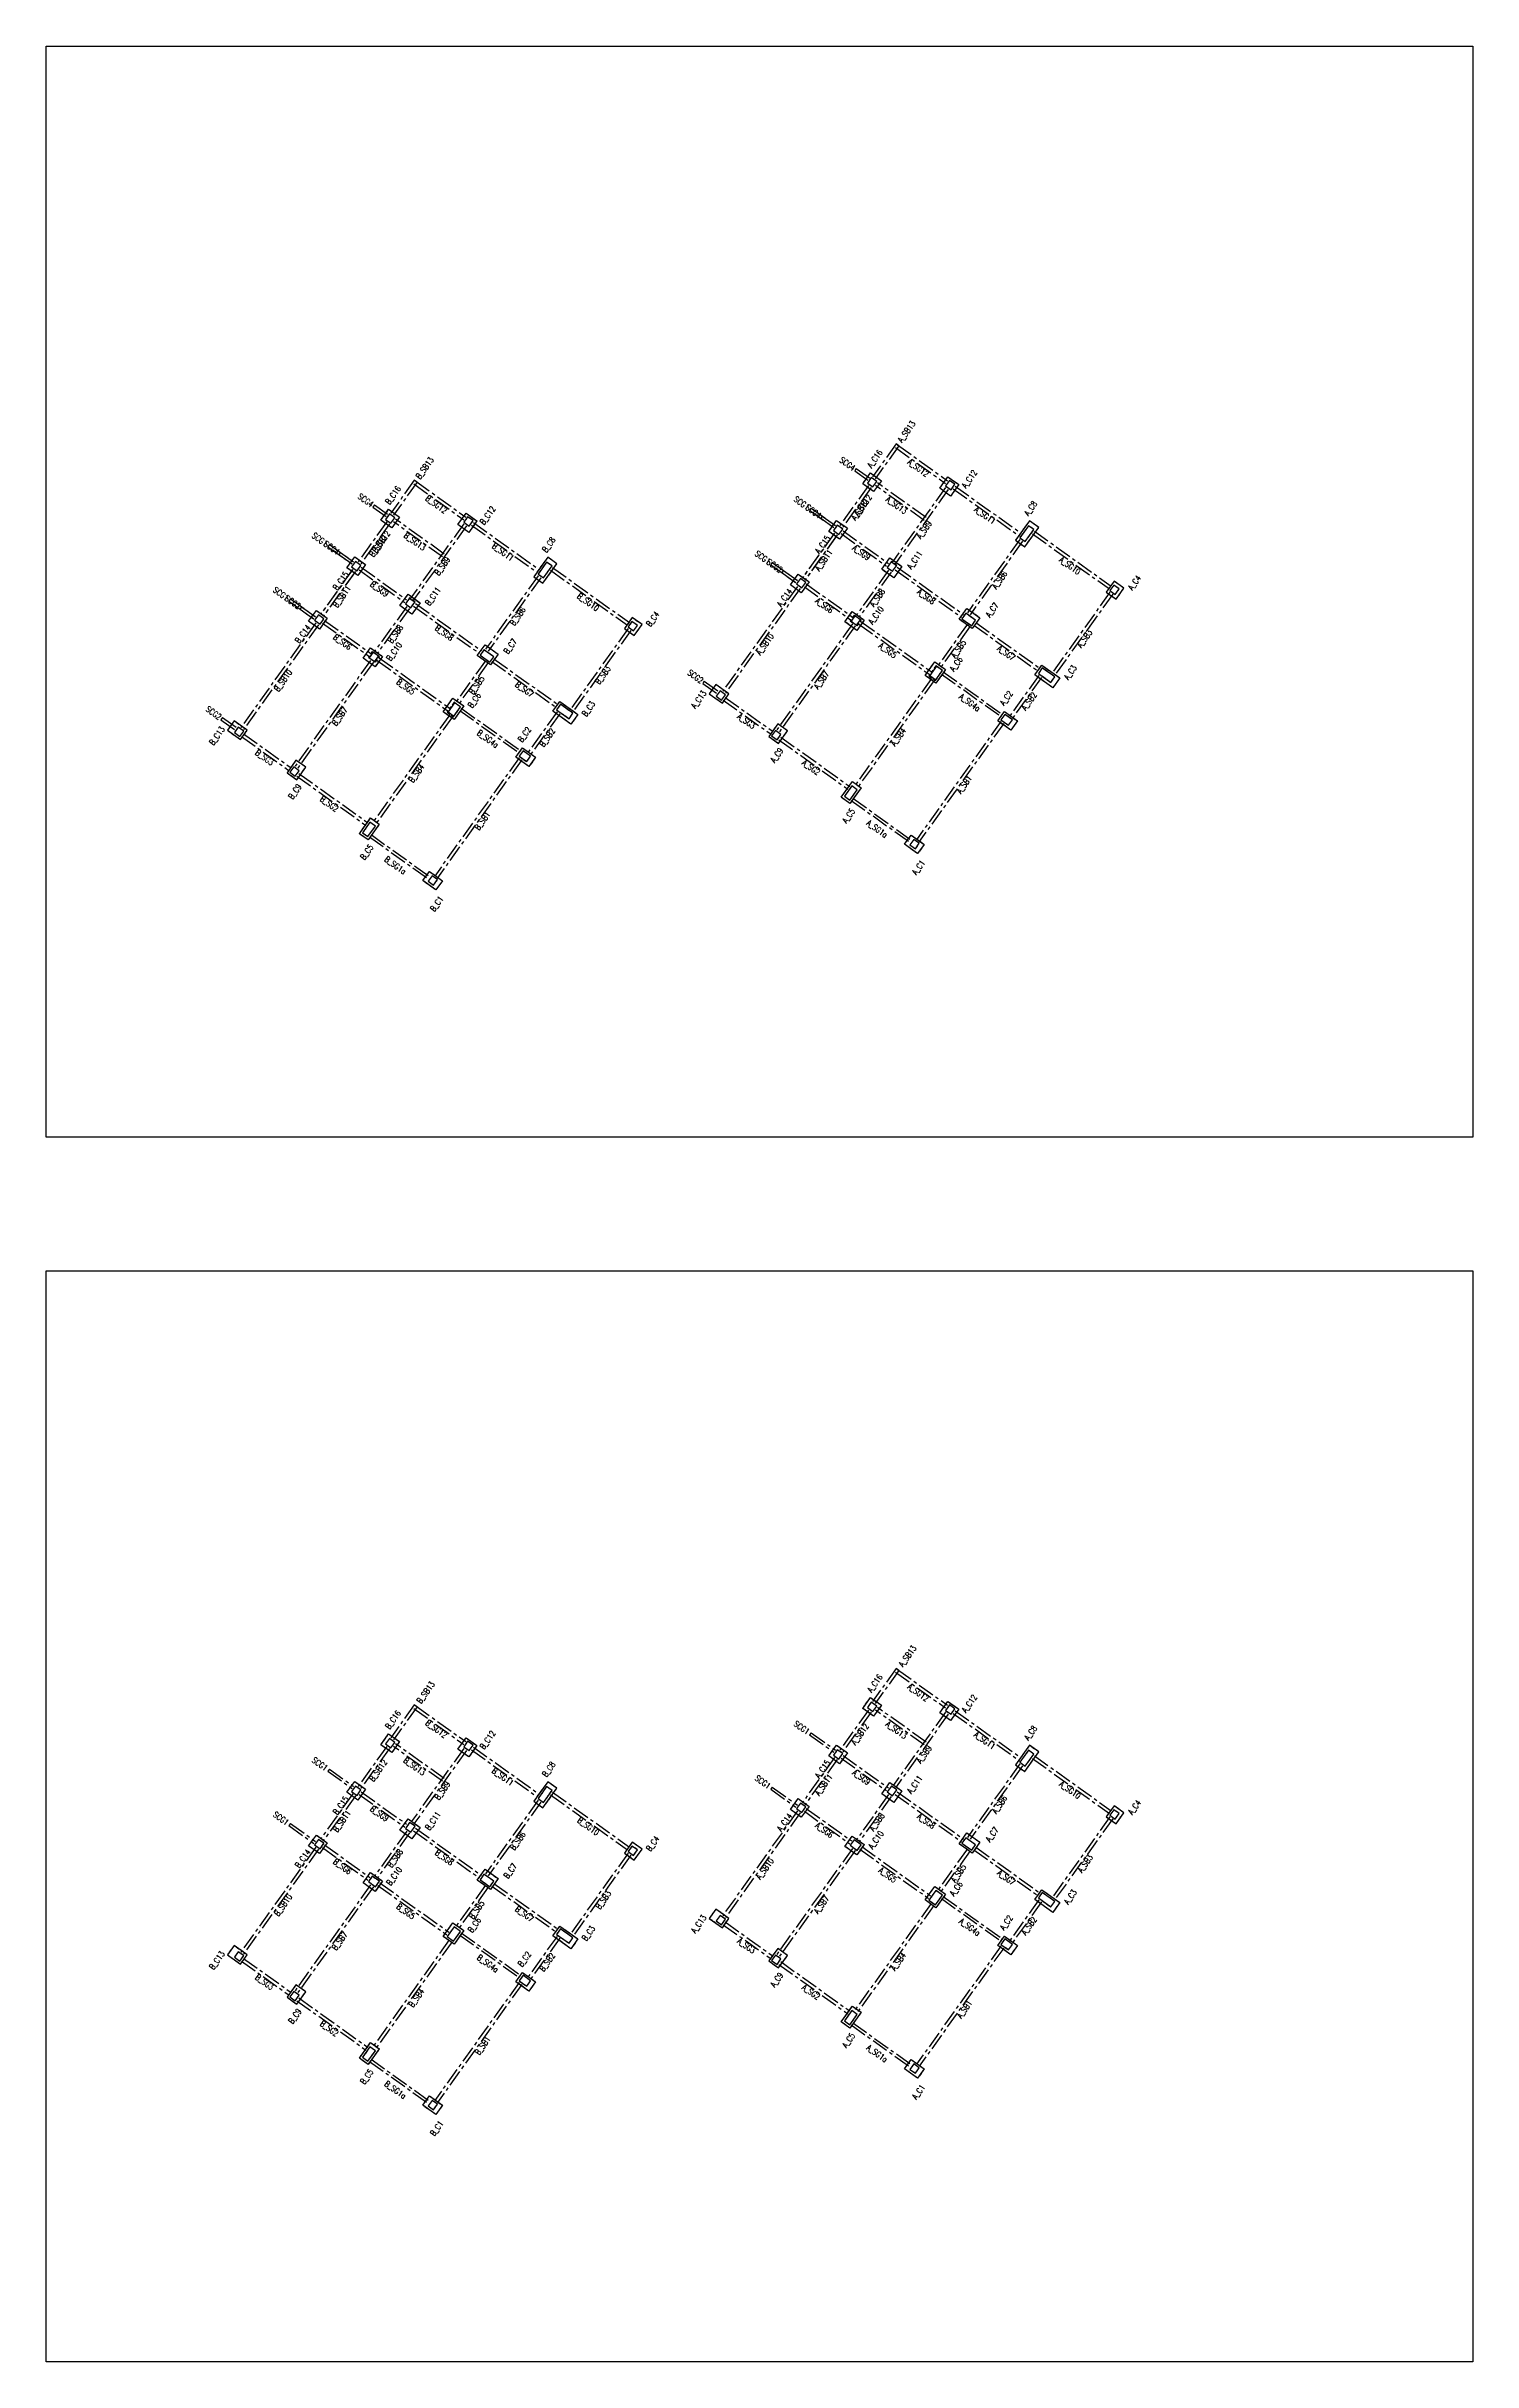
# Model space of a CAD drawing. Header units: millimetres. Extents: x 39613 to 69886, y 27475 to 191272.
# Drawn here: x 50002 to 60666, y 155650 to 172961 of the extents above; entities that cross this region are included whole.
import ezdxf
from ezdxf.enums import TextEntityAlignment as Align

# ---------------------------------------------------------------- set-up
doc = ezdxf.new("R2010")
doc.units = ezdxf.units.MM
doc.header["$LTSCALE"] = 100
doc.header["$MEASUREMENT"] = 0
doc.linetypes.add('CENTER', pattern=[2, 1.25, -0.25, 0.25, -0.25])
doc.linetypes.add('HIDDEN', pattern=[0.375, 0.25, -0.125])
for name, color, linetype in [('TC-COLUMN', 1, 'Continuous'), ('TC-TB', 2, 'Continuous'), ('TC-TC', 4, 'Continuous'), ('TC-虛柱', 4, 'HIDDEN'), ('TC-虛鋼柱', 4, 'HIDDEN'), ('TC-鋼柱', 11, 'Continuous'), ('TC-鋼粱', 183, 'CENTER')]:
    doc.layers.add(name, color=color, linetype=linetype)
doc.styles.get("Standard").update_dxf_attribs({"font": 'txt.shx', "width": 0.8, "bigfont": 'ae.shx'})

msp = doc.modelspace()

# ---------------------------------------------------------------- linework, layer by layer
at = {"layer": 'Defpoints'}
for points in [[(60666.19, 172961.07), (60666.19, 164805.7), (50001.56, 164805.7), (50001.56, 172961.07)], [(60666.19, 163805.7), (60666.19, 155650.34), (50001.56, 155650.34), (50001.56, 163805.7)]]:
    msp.add_lwpolyline(points, close=True, dxfattribs=at)
at = {"layer": 'TC-COLUMN'}
for points in [[(56105.55, 169690.08), (56163.71, 169771.43), (56245.06, 169713.28), (56186.9, 169631.92)], [(56681.41, 169656.98), (56742.48, 169742.39), (56823.83, 169684.24), (56762.76, 169598.82)], [(52503.1, 169418.19), (52561.26, 169499.54), (52642.61, 169441.39), (52584.45, 169360.04)], [(53078.96, 169385.09), (53140.03, 169470.5), (53221.38, 169412.35), (53160.31, 169326.93)], [(55851.47, 169334.67), (55909.63, 169416.02), (55990.98, 169357.86), (55932.82, 169276.51)], [(57247.88, 169267.56), (57317.03, 169218.13), (57421.7, 169364.57), (57352.55, 169414)], [(52249.02, 169062.78), (52307.18, 169144.13), (52388.53, 169085.97), (52330.37, 169004.62)], [(53645.43, 168995.67), (53714.58, 168946.24), (53819.25, 169092.68), (53750.11, 169142.11)], [(56398.51, 169072.47), (56337.44, 168987.05), (56247.96, 169051.02), (56309.02, 169136.44)], [(55623.18, 169015.32), (55704.53, 168957.16), (55646.37, 168875.81), (55565.02, 168933.96)], [(58058.27, 168909.5), (57985.05, 168961.84), (57926.9, 168880.49), (58000.11, 168828.15)], [(52796.06, 168800.58), (52734.99, 168715.16), (52645.51, 168779.13), (52706.57, 168864.55)], [(52020.73, 168743.43), (52102.08, 168685.27), (52043.92, 168603.92), (51962.57, 168662.07)], [(54455.82, 168637.61), (54382.6, 168689.95), (54324.45, 168608.6), (54397.66, 168556.26)], [(56117.31, 168671.37), (56062.06, 168594.09), (55972.57, 168658.06), (56027.82, 168735.34)], [(56884.4, 168759.13), (56982.02, 168689.34), (56923.87, 168607.99), (56826.25, 168677.78)], [(52514.86, 168399.48), (52459.61, 168322.2), (52370.12, 168386.17), (52425.37, 168463.45)], [(53281.95, 168487.24), (53379.57, 168417.45), (53321.42, 168336.1), (53223.8, 168405.89)], [(56571.38, 168257.64), (56644.08, 168359.33), (56725.43, 168301.18), (56652.73, 168199.49)], [(57392.25, 168261.03), (57444.59, 168334.25), (57578.81, 168238.29), (57526.47, 168165.08)], [(52968.93, 167985.75), (53041.63, 168087.44), (53122.98, 168029.29), (53050.28, 167927.6)], [(55105.62, 168119.38), (55008, 168189.17), (54958.57, 168120.02), (55056.19, 168050.23)], [(51503.17, 167847.49), (51405.55, 167917.28), (51356.12, 167848.13), (51453.74, 167778.34)], [(53789.8, 167989.14), (53842.14, 168062.36), (53976.36, 167966.4), (53924.02, 167893.19)], [(57262.34, 167917.35), (57212.91, 167848.2), (57115.29, 167917.99), (57164.72, 167987.14)], [(55476.93, 167749.46), (55543.81, 167843.02), (55470.59, 167895.36), (55403.71, 167801.8)], [(51874.48, 167477.57), (51941.36, 167571.13), (51868.14, 167623.47), (51801.26, 167529.91)], [(53659.89, 167645.46), (53610.46, 167576.31), (53512.84, 167646.1), (53562.27, 167715.25)], [(55944.45, 167346.27), (56028.78, 167464.23), (56093.86, 167417.71), (56009.53, 167299.75)], [(52342, 167074.38), (52426.33, 167192.34), (52491.41, 167145.82), (52407.08, 167027.86)], [(56565.71, 166994.34), (56516.28, 166925.2), (56418.66, 166994.98), (56468.09, 167064.13)], [(52963.26, 166722.46), (52913.83, 166653.31), (52816.21, 166723.09), (52865.64, 166792.24)], [(56105.55, 160534.72), (56163.71, 160616.07), (56245.06, 160557.91), (56186.9, 160476.56)], [(56681.41, 160501.61), (56742.48, 160587.03), (56823.83, 160528.87), (56762.76, 160443.46)], [(52503.1, 160262.83), (52561.26, 160344.18), (52642.61, 160286.02), (52584.45, 160204.67)], [(53078.96, 160229.72), (53140.03, 160315.14), (53221.38, 160256.98), (53160.31, 160171.57)], [(55851.47, 160179.3), (55909.63, 160260.65), (55990.98, 160202.5), (55932.82, 160121.15)], [(57247.88, 160112.2), (57317.03, 160062.77), (57421.7, 160209.21), (57352.55, 160258.64)], [(52249.02, 159907.41), (52307.18, 159988.76), (52388.53, 159930.61), (52330.37, 159849.26)], [(53645.43, 159840.31), (53714.58, 159790.88), (53819.25, 159937.32), (53750.11, 159986.75)], [(56398.51, 159917.1), (56337.44, 159831.68), (56247.96, 159895.65), (56309.02, 159981.07)], [(55623.18, 159859.95), (55704.53, 159801.79), (55646.37, 159720.44), (55565.02, 159778.6)], [(58058.27, 159754.14), (57985.05, 159806.48), (57926.9, 159725.13), (58000.11, 159672.79)], [(52796.06, 159645.21), (52734.99, 159559.79), (52645.51, 159623.76), (52706.57, 159709.18)], [(52020.73, 159588.06), (52102.08, 159529.9), (52043.92, 159448.55), (51962.57, 159506.71)], [(54455.82, 159482.25), (54382.6, 159534.59), (54324.45, 159453.24), (54397.66, 159400.9)], [(56117.31, 159516), (56062.06, 159438.72), (55972.57, 159502.69), (56027.82, 159579.98)], [(56884.4, 159603.76), (56982.02, 159533.98), (56923.87, 159452.63), (56826.25, 159522.41)], [(52514.86, 159244.11), (52459.61, 159166.83), (52370.12, 159230.8), (52425.37, 159308.09)], [(53281.95, 159331.87), (53379.57, 159262.09), (53321.42, 159180.74), (53223.8, 159250.52)], [(56571.38, 159102.28), (56644.08, 159203.97), (56725.43, 159145.81), (56652.73, 159044.12)], [(57392.25, 159105.67), (57444.59, 159178.88), (57578.81, 159082.93), (57526.47, 159009.71)], [(52968.93, 158830.39), (53041.63, 158932.08), (53122.98, 158873.92), (53050.28, 158772.23)], [(55105.62, 158964.02), (55008, 159033.8), (54958.57, 158964.66), (55056.19, 158894.87)], [(51503.17, 158692.13), (51405.55, 158761.91), (51356.12, 158692.77), (51453.74, 158622.98)], [(53789.8, 158833.78), (53842.14, 158906.99), (53976.36, 158811.04), (53924.02, 158737.82)], [(55476.93, 158594.1), (55543.81, 158687.65), (55470.59, 158739.99), (55403.71, 158646.44)], [(57262.34, 158761.98), (57212.91, 158692.84), (57115.29, 158762.62), (57164.72, 158831.77)], [(51874.48, 158322.21), (51941.36, 158415.76), (51868.14, 158468.1), (51801.26, 158374.55)], [(53659.89, 158490.09), (53610.46, 158420.95), (53512.84, 158490.73), (53562.27, 158559.88)], [(55944.45, 158190.91), (56028.78, 158308.87), (56093.86, 158262.34), (56009.53, 158144.38)], [(52342, 157919.02), (52426.33, 158036.98), (52491.41, 157990.45), (52407.08, 157872.49)], [(56565.71, 157838.98), (56516.28, 157769.83), (56418.66, 157839.62), (56468.09, 157908.77)], [(52963.26, 157567.09), (52913.83, 157497.94), (52816.21, 157567.73), (52865.64, 157636.88)]]:
    msp.add_lwpolyline(points, close=True, dxfattribs=at)
at = {"layer": 'TC-虛柱'}
for points in [[(56105.55, 169690.08), (56163.71, 169771.43), (56245.06, 169713.28), (56186.9, 169631.92)], [(56681.41, 169656.98), (56742.48, 169742.39), (56823.83, 169684.24), (56762.76, 169598.82)], [(52503.1, 169418.19), (52561.26, 169499.54), (52642.61, 169441.39), (52584.45, 169360.04)], [(53078.96, 169385.09), (53140.03, 169470.5), (53221.38, 169412.35), (53160.31, 169326.93)], [(55851.47, 169334.67), (55909.63, 169416.02), (55990.98, 169357.86), (55932.82, 169276.51)], [(57247.88, 169267.56), (57317.03, 169218.13), (57421.7, 169364.57), (57352.55, 169414)], [(52249.02, 169062.78), (52307.18, 169144.13), (52388.53, 169085.97), (52330.37, 169004.62)], [(53645.43, 168995.67), (53714.58, 168946.24), (53819.25, 169092.68), (53750.11, 169142.11)], [(56398.51, 169072.47), (56337.44, 168987.05), (56247.96, 169051.02), (56309.02, 169136.44)], [(55623.18, 169015.32), (55704.53, 168957.16), (55646.37, 168875.81), (55565.02, 168933.96)], [(58058.27, 168909.5), (57985.05, 168961.84), (57926.9, 168880.49), (58000.11, 168828.15)], [(52796.06, 168800.58), (52734.99, 168715.16), (52645.51, 168779.13), (52706.57, 168864.55)], [(52020.73, 168743.43), (52102.08, 168685.27), (52043.92, 168603.92), (51962.57, 168662.07)], [(54455.82, 168637.61), (54382.6, 168689.95), (54324.45, 168608.6), (54397.66, 168556.26)], [(56117.31, 168671.37), (56062.06, 168594.09), (55972.57, 168658.06), (56027.82, 168735.34)], [(56884.4, 168759.13), (56982.02, 168689.34), (56923.87, 168607.99), (56826.25, 168677.78)], [(52514.86, 168399.48), (52459.61, 168322.2), (52370.12, 168386.17), (52425.37, 168463.45)], [(53281.95, 168487.24), (53379.57, 168417.45), (53321.42, 168336.1), (53223.8, 168405.89)], [(56571.38, 168257.64), (56644.08, 168359.33), (56725.43, 168301.18), (56652.73, 168199.49)], [(57392.25, 168261.03), (57444.59, 168334.25), (57578.81, 168238.29), (57526.47, 168165.08)], [(52968.93, 167985.75), (53041.63, 168087.44), (53122.98, 168029.29), (53050.28, 167927.6)], [(55105.62, 168119.38), (55008, 168189.17), (54958.57, 168120.02), (55056.19, 168050.23)], [(51503.17, 167847.49), (51405.55, 167917.28), (51356.12, 167848.13), (51453.74, 167778.34)], [(53789.8, 167989.14), (53842.14, 168062.36), (53976.36, 167966.4), (53924.02, 167893.19)], [(57262.34, 167917.35), (57212.91, 167848.2), (57115.29, 167917.99), (57164.72, 167987.14)], [(55476.93, 167749.46), (55543.81, 167843.02), (55470.59, 167895.36), (55403.71, 167801.8)], [(51874.48, 167477.57), (51941.36, 167571.13), (51868.14, 167623.47), (51801.26, 167529.91)], [(53659.89, 167645.46), (53610.46, 167576.31), (53512.84, 167646.1), (53562.27, 167715.25)], [(55944.45, 167346.27), (56028.78, 167464.23), (56093.86, 167417.71), (56009.53, 167299.75)], [(52342, 167074.38), (52426.33, 167192.34), (52491.41, 167145.82), (52407.08, 167027.86)], [(56565.71, 166994.34), (56516.28, 166925.2), (56418.66, 166994.98), (56468.09, 167064.13)], [(52963.26, 166722.46), (52913.83, 166653.31), (52816.21, 166723.09), (52865.64, 166792.24)], [(56105.55, 160534.72), (56163.71, 160616.07), (56245.06, 160557.91), (56186.9, 160476.56)], [(56681.41, 160501.61), (56742.48, 160587.03), (56823.83, 160528.87), (56762.76, 160443.46)], [(52503.1, 160262.83), (52561.26, 160344.18), (52642.61, 160286.02), (52584.45, 160204.67)], [(53078.96, 160229.72), (53140.03, 160315.14), (53221.38, 160256.98), (53160.31, 160171.57)], [(55851.47, 160179.3), (55909.63, 160260.65), (55990.98, 160202.5), (55932.82, 160121.15)], [(57247.88, 160112.2), (57317.03, 160062.77), (57421.7, 160209.21), (57352.55, 160258.64)], [(52249.02, 159907.41), (52307.18, 159988.76), (52388.53, 159930.61), (52330.37, 159849.26)], [(53645.43, 159840.31), (53714.58, 159790.88), (53819.25, 159937.32), (53750.11, 159986.75)], [(56398.51, 159917.1), (56337.44, 159831.68), (56247.96, 159895.65), (56309.02, 159981.07)], [(55623.18, 159859.95), (55704.53, 159801.79), (55646.37, 159720.44), (55565.02, 159778.6)], [(58058.27, 159754.14), (57985.05, 159806.48), (57926.9, 159725.13), (58000.11, 159672.79)], [(52796.06, 159645.21), (52734.99, 159559.79), (52645.51, 159623.76), (52706.57, 159709.18)], [(52020.73, 159588.06), (52102.08, 159529.9), (52043.92, 159448.55), (51962.57, 159506.71)], [(54455.82, 159482.25), (54382.6, 159534.59), (54324.45, 159453.24), (54397.66, 159400.9)], [(56117.31, 159516), (56062.06, 159438.72), (55972.57, 159502.69), (56027.82, 159579.98)], [(56884.4, 159603.76), (56982.02, 159533.98), (56923.87, 159452.63), (56826.25, 159522.41)], [(52514.86, 159244.11), (52459.61, 159166.83), (52370.12, 159230.8), (52425.37, 159308.09)], [(53281.95, 159331.87), (53379.57, 159262.09), (53321.42, 159180.74), (53223.8, 159250.52)], [(56571.38, 159102.28), (56644.08, 159203.97), (56725.43, 159145.81), (56652.73, 159044.12)], [(57392.25, 159105.67), (57444.59, 159178.88), (57578.81, 159082.93), (57526.47, 159009.71)], [(52968.93, 158830.39), (53041.63, 158932.08), (53122.98, 158873.92), (53050.28, 158772.23)], [(55105.62, 158964.02), (55008, 159033.8), (54958.57, 158964.66), (55056.19, 158894.87)], [(51503.17, 158692.13), (51405.55, 158761.91), (51356.12, 158692.77), (51453.74, 158622.98)], [(53789.8, 158833.78), (53842.14, 158906.99), (53976.36, 158811.04), (53924.02, 158737.82)], [(55476.93, 158594.1), (55543.81, 158687.65), (55470.59, 158739.99), (55403.71, 158646.44)], [(57262.34, 158761.98), (57212.91, 158692.84), (57115.29, 158762.62), (57164.72, 158831.77)], [(51874.48, 158322.21), (51941.36, 158415.76), (51868.14, 158468.1), (51801.26, 158374.55)], [(53659.89, 158490.09), (53610.46, 158420.95), (53512.84, 158490.73), (53562.27, 158559.88)], [(55944.45, 158190.91), (56028.78, 158308.87), (56093.86, 158262.34), (56009.53, 158144.38)], [(52342, 157919.02), (52426.33, 158036.98), (52491.41, 157990.45), (52407.08, 157872.49)], [(56565.71, 157838.98), (56516.28, 157769.83), (56418.66, 157839.62), (56468.09, 157908.77)], [(52963.26, 157567.09), (52913.83, 157497.94), (52816.21, 157567.73), (52865.64, 157636.88)]]:
    msp.add_lwpolyline(points, close=True, dxfattribs=at)
at = {"layer": 'TC-虛鋼柱'}
for points in [[(56181.1, 169666.8), (56210.18, 169707.48), (56169.5, 169736.55), (56140.43, 169695.88)], [(56765.69, 169645.9), (56794.77, 169686.58), (56754.09, 169715.65), (56725.01, 169674.98)], [(52578.65, 169394.91), (52607.73, 169435.59), (52567.05, 169464.66), (52537.98, 169423.99)], [(53163.24, 169374.01), (53192.32, 169414.69), (53151.64, 169443.76), (53122.56, 169403.09)], [(55927.03, 169311.39), (55956.1, 169352.06), (55915.43, 169381.14), (55886.35, 169340.46)], [(57385.09, 169347.72), (57344.41, 169376.8), (57280.44, 169287.31), (57321.11, 169258.24)], [(52324.58, 169039.5), (52353.65, 169080.17), (52312.98, 169109.25), (52283.9, 169068.58)], [(53782.64, 169075.83), (53741.96, 169104.91), (53677.99, 169015.42), (53718.66, 168986.35)], [(55651.04, 168912.43), (55680.12, 168953.1), (55639.44, 168982.18), (55610.36, 168941.5)], [(56329.33, 169035.87), (56361.31, 169080.62), (56320.64, 169109.7), (56288.65, 169064.95)], [(52726.88, 168763.99), (52758.86, 168808.73), (52718.19, 168837.81), (52686.2, 168793.06)], [(57994.32, 168863.03), (58023.39, 168903.7), (57982.72, 168932.78), (57953.64, 168892.11)], [(52048.59, 168640.54), (52077.67, 168681.21), (52036.99, 168710.29), (52007.91, 168669.61)], [(54391.87, 168591.14), (54420.94, 168631.81), (54380.27, 168660.89), (54351.19, 168620.22)], [(56065.27, 168628.67), (56094.35, 168669.34), (56041.47, 168707.15), (56012.39, 168666.47)], [(56920.39, 168628.92), (56949.46, 168669.59), (56876.25, 168721.93), (56847.17, 168681.26)], [(52462.82, 168356.78), (52491.9, 168397.45), (52439.02, 168435.26), (52409.94, 168394.58)], [(53317.94, 168357.03), (53347.01, 168397.7), (53273.8, 168450.04), (53244.72, 168409.37)], [(56649.25, 168220.41), (56701.59, 168293.63), (56652.78, 168328.52), (56600.44, 168255.31)], [(57512.55, 168205.76), (57541.63, 168246.44), (57448.07, 168313.32), (57419, 168272.64)], [(55050.68, 168072.61), (55079.76, 168113.29), (55039.08, 168142.37), (55010, 168101.69)], [(53046.81, 167948.52), (53099.14, 168021.74), (53050.33, 168056.63), (52997.99, 167983.42)], [(53910.1, 167933.87), (53939.18, 167974.55), (53845.62, 168041.43), (53816.55, 168000.75)], [(57196.07, 167884.83), (57225.15, 167925.5), (57168.2, 167966.21), (57139.12, 167925.53)], [(51448.23, 167800.72), (51477.31, 167841.4), (51436.63, 167870.48), (51407.55, 167829.8)], [(55465.31, 167776.2), (55494.39, 167816.88), (55453.71, 167845.96), (55424.64, 167805.28)], [(51862.86, 167504.31), (51891.94, 167544.99), (51851.27, 167574.07), (51822.19, 167533.39)], [(53593.62, 167612.94), (53622.7, 167653.61), (53565.75, 167694.32), (53536.67, 167653.64)], [(56008.96, 167324.74), (56064.21, 167402.02), (56023.54, 167431.1), (55968.29, 167353.82)], [(52406.51, 167052.85), (52461.76, 167130.13), (52421.09, 167159.21), (52365.84, 167081.93)], [(56499.44, 166961.82), (56528.52, 167002.5), (56487.84, 167031.57), (56458.76, 166990.9)], [(52896.99, 166689.93), (52926.07, 166730.61), (52885.39, 166759.68), (52856.31, 166719.01)], [(56181.1, 160511.44), (56210.18, 160552.11), (56169.5, 160581.19), (56140.43, 160540.51)], [(56765.69, 160490.53), (56794.77, 160531.21), (56754.09, 160560.29), (56725.01, 160519.61)], [(52578.65, 160239.55), (52607.73, 160280.22), (52567.05, 160309.3), (52537.98, 160268.62)], [(53163.24, 160218.64), (53192.32, 160259.32), (53151.64, 160288.4), (53122.56, 160247.72)], [(55927.03, 160156.02), (55956.1, 160196.7), (55915.43, 160225.78), (55886.35, 160185.1)], [(57385.09, 160192.36), (57344.41, 160221.43), (57280.44, 160131.95), (57321.11, 160102.87)], [(52324.58, 159884.13), (52353.65, 159924.81), (52312.98, 159953.89), (52283.9, 159913.21)], [(56329.33, 159880.51), (56361.31, 159925.25), (56320.64, 159954.33), (56288.65, 159909.59)], [(53782.64, 159920.47), (53741.96, 159949.54), (53677.99, 159860.06), (53718.66, 159830.98)], [(55651.04, 159757.06), (55680.12, 159797.74), (55639.44, 159826.81), (55610.36, 159786.14)], [(52726.88, 159608.62), (52758.86, 159653.36), (52718.19, 159682.44), (52686.2, 159637.7)], [(57994.32, 159707.66), (58023.39, 159748.34), (57982.72, 159777.42), (57953.64, 159736.74)], [(52048.59, 159485.17), (52077.67, 159525.85), (52036.99, 159554.92), (52007.91, 159514.25)], [(54391.87, 159435.77), (54420.94, 159476.45), (54380.27, 159505.53), (54351.19, 159464.85)], [(56065.27, 159473.3), (56094.35, 159513.98), (56041.47, 159551.78), (56012.39, 159511.1)], [(56920.39, 159473.55), (56949.46, 159514.23), (56876.25, 159566.57), (56847.17, 159525.89)], [(52462.82, 159201.41), (52491.9, 159242.09), (52439.02, 159279.89), (52409.94, 159239.22)], [(53317.94, 159201.66), (53347.01, 159242.34), (53273.8, 159294.68), (53244.72, 159254)], [(56649.25, 159065.05), (56701.59, 159138.26), (56652.78, 159173.16), (56600.44, 159099.94)], [(57512.55, 159050.4), (57541.63, 159091.07), (57448.07, 159157.95), (57419, 159117.28)], [(55050.68, 158917.25), (55079.76, 158957.92), (55039.08, 158987), (55010, 158946.33)], [(53046.81, 158793.16), (53099.14, 158866.37), (53050.33, 158901.27), (52997.99, 158828.05)], [(53910.1, 158778.51), (53939.18, 158819.18), (53845.62, 158886.06), (53816.55, 158845.39)], [(57196.07, 158729.46), (57225.15, 158770.14), (57168.2, 158810.84), (57139.12, 158770.17)], [(51448.23, 158645.36), (51477.31, 158686.03), (51436.63, 158715.11), (51407.55, 158674.44)], [(55465.31, 158620.84), (55494.39, 158661.51), (55453.71, 158690.59), (55424.64, 158649.92)], [(51862.86, 158348.95), (51891.94, 158389.62), (51851.27, 158418.7), (51822.19, 158378.03)], [(53593.62, 158457.57), (53622.7, 158498.25), (53565.75, 158538.95), (53536.67, 158498.28)], [(56008.96, 158169.38), (56064.21, 158246.66), (56023.54, 158275.74), (55968.29, 158198.45)], [(52406.51, 157897.49), (52461.76, 157974.77), (52421.09, 158003.85), (52365.84, 157926.56)], [(56499.44, 157806.46), (56528.52, 157847.13), (56487.84, 157876.21), (56458.76, 157835.53)], [(52896.99, 157534.57), (52926.07, 157575.24), (52885.39, 157604.32), (52856.31, 157563.64)]]:
    msp.add_lwpolyline(points, close=True, dxfattribs=at)
at = {"layer": 'TC-鋼柱'}
for points in [[(56181.1, 169666.8), (56210.18, 169707.48), (56169.5, 169736.55), (56140.43, 169695.88)], [(56765.69, 169645.9), (56794.77, 169686.58), (56754.09, 169715.65), (56725.01, 169674.98)], [(52578.65, 169394.91), (52607.73, 169435.59), (52567.05, 169464.66), (52537.98, 169423.99)], [(53163.24, 169374.01), (53192.32, 169414.69), (53151.64, 169443.76), (53122.56, 169403.09)], [(55927.03, 169311.39), (55956.1, 169352.06), (55915.43, 169381.14), (55886.35, 169340.46)], [(57385.09, 169347.72), (57344.41, 169376.8), (57280.44, 169287.31), (57321.11, 169258.24)], [(52324.58, 169039.5), (52353.65, 169080.17), (52312.98, 169109.25), (52283.9, 169068.58)], [(53782.64, 169075.83), (53741.96, 169104.91), (53677.99, 169015.42), (53718.66, 168986.35)], [(55651.04, 168912.43), (55680.12, 168953.1), (55639.44, 168982.18), (55610.36, 168941.5)], [(56329.33, 169035.87), (56358.4, 169076.55), (56317.73, 169105.63), (56288.65, 169064.95)], [(52726.88, 168763.99), (52755.95, 168804.66), (52715.28, 168833.74), (52686.2, 168793.06)], [(57994.32, 168863.03), (58023.39, 168903.7), (57982.72, 168932.78), (57953.64, 168892.11)], [(52048.59, 168640.54), (52077.67, 168681.21), (52036.99, 168710.29), (52007.91, 168669.61)], [(54391.87, 168591.14), (54420.94, 168631.81), (54380.27, 168660.89), (54351.19, 168620.22)], [(56059.17, 168633.03), (56088.25, 168673.71), (56047.57, 168702.78), (56018.49, 168662.11)], [(56920.39, 168628.92), (56949.46, 168669.59), (56876.25, 168721.93), (56847.17, 168681.26)], [(53317.94, 168357.03), (53347.01, 168397.7), (53273.8, 168450.04), (53244.72, 168409.37)], [(52456.72, 168361.14), (52485.8, 168401.82), (52445.12, 168430.89), (52416.04, 168390.22)], [(56652.16, 168224.48), (56701.59, 168293.63), (56656.85, 168325.61), (56607.42, 168256.47)], [(57512.55, 168205.76), (57541.63, 168246.44), (57448.07, 168313.32), (57419, 168272.64)], [(55050.68, 168072.61), (55079.76, 168113.29), (55039.08, 168142.37), (55010, 168101.69)], [(53049.71, 167952.59), (53099.14, 168021.74), (53054.4, 168053.72), (53004.97, 167984.58)], [(53910.1, 167933.87), (53939.18, 167974.55), (53845.62, 168041.43), (53816.55, 168000.75)], [(57196.07, 167884.83), (57225.15, 167925.5), (57168.2, 167966.21), (57139.12, 167925.53)], [(51448.23, 167800.72), (51477.31, 167841.4), (51436.63, 167870.48), (51407.55, 167829.8)], [(55465.31, 167776.2), (55494.39, 167816.88), (55453.71, 167845.96), (55424.64, 167805.28)], [(51862.86, 167504.31), (51891.94, 167544.99), (51851.27, 167574.07), (51822.19, 167533.39)], [(53593.62, 167612.94), (53622.7, 167653.61), (53565.75, 167694.32), (53536.67, 167653.64)], [(56008.96, 167324.74), (56064.21, 167402.02), (56023.54, 167431.1), (55968.29, 167353.82)], [(52406.51, 167052.85), (52461.76, 167130.13), (52421.09, 167159.21), (52365.84, 167081.93)], [(56499.44, 166961.82), (56528.52, 167002.5), (56487.84, 167031.57), (56458.76, 166990.9)], [(52896.99, 166689.93), (52926.07, 166730.61), (52885.39, 166759.68), (52856.31, 166719.01)], [(56181.1, 160511.44), (56210.18, 160552.11), (56169.5, 160581.19), (56140.43, 160540.51)], [(56765.69, 160490.53), (56794.77, 160531.21), (56754.09, 160560.29), (56725.01, 160519.61)], [(52578.65, 160239.55), (52607.73, 160280.22), (52567.05, 160309.3), (52537.98, 160268.62)], [(53163.24, 160218.64), (53192.32, 160259.32), (53151.64, 160288.4), (53122.56, 160247.72)], [(55927.03, 160156.02), (55956.1, 160196.7), (55915.43, 160225.78), (55886.35, 160185.1)], [(57385.09, 160192.36), (57344.41, 160221.43), (57280.44, 160131.95), (57321.11, 160102.87)], [(52324.58, 159884.13), (52353.65, 159924.81), (52312.98, 159953.89), (52283.9, 159913.21)], [(56329.33, 159880.51), (56361.31, 159925.25), (56320.64, 159954.33), (56288.65, 159909.59)], [(53782.64, 159920.47), (53741.96, 159949.54), (53677.99, 159860.06), (53718.66, 159830.98)], [(55651.04, 159757.06), (55680.12, 159797.74), (55639.44, 159826.81), (55610.36, 159786.14)], [(52726.88, 159608.62), (52758.86, 159653.36), (52718.19, 159682.44), (52686.2, 159637.7)], [(57994.32, 159707.66), (58023.39, 159748.34), (57982.72, 159777.42), (57953.64, 159736.74)], [(52048.59, 159485.17), (52077.67, 159525.85), (52036.99, 159554.92), (52007.91, 159514.25)], [(54391.87, 159435.77), (54420.94, 159476.45), (54380.27, 159505.53), (54351.19, 159464.85)], [(56065.27, 159473.3), (56094.35, 159513.98), (56041.47, 159551.78), (56012.39, 159511.1)], [(56920.39, 159473.55), (56949.46, 159514.23), (56876.25, 159566.57), (56847.17, 159525.89)], [(52462.82, 159201.41), (52491.9, 159242.09), (52439.02, 159279.89), (52409.94, 159239.22)], [(53317.94, 159201.66), (53347.01, 159242.34), (53273.8, 159294.68), (53244.72, 159254)], [(56649.25, 159065.05), (56701.59, 159138.26), (56652.78, 159173.16), (56600.44, 159099.94)], [(57512.55, 159050.4), (57541.63, 159091.07), (57448.07, 159157.95), (57419, 159117.28)], [(55050.68, 158917.25), (55079.76, 158957.92), (55039.08, 158987), (55010, 158946.33)], [(53046.81, 158793.16), (53099.14, 158866.37), (53050.33, 158901.27), (52997.99, 158828.05)], [(53910.1, 158778.51), (53939.18, 158819.18), (53845.62, 158886.06), (53816.55, 158845.39)], [(57196.07, 158729.46), (57225.15, 158770.14), (57168.2, 158810.84), (57139.12, 158770.17)], [(51448.23, 158645.36), (51477.31, 158686.03), (51436.63, 158715.11), (51407.55, 158674.44)], [(55465.31, 158620.84), (55494.39, 158661.51), (55453.71, 158690.59), (55424.64, 158649.92)], [(51862.86, 158348.95), (51891.94, 158389.62), (51851.27, 158418.7), (51822.19, 158378.03)], [(53593.62, 158457.57), (53622.7, 158498.25), (53565.75, 158538.95), (53536.67, 158498.28)], [(56008.96, 158169.38), (56064.21, 158246.66), (56023.54, 158275.74), (55968.29, 158198.45)], [(52406.51, 157897.49), (52461.76, 157974.77), (52421.09, 158003.85), (52365.84, 157926.56)], [(56499.44, 157806.46), (56528.52, 157847.13), (56487.84, 157876.21), (56458.76, 157835.53)], [(52896.99, 157534.57), (52926.07, 157575.24), (52885.39, 157604.32), (52856.31, 157563.64)]]:
    msp.add_lwpolyline(points, close=True, dxfattribs=at)
at = {"layer": 'TC-鋼粱'}
for p, q in [((56355.58, 169988.25), (56179.39, 169741.78)), ((56375.92, 169973.71), (56199.72, 169727.24)), ((56351.21, 169960.64), (56725.6, 169693)), ((56375.92, 169973.71), (56355.58, 169988.25)), ((56365.75, 169980.98), (56740.14, 169713.33)), ((52753.13, 169716.36), (52576.94, 169469.89)), ((52773.47, 169701.82), (52597.28, 169455.35)), ((52748.76, 169688.75), (53123.15, 169421.11)), ((52773.47, 169701.82), (52753.13, 169716.36)), ((52763.3, 169709.09), (53137.69, 169441.44)), ((56148.85, 169677.57), (55935.48, 169379.1)), ((56148.85, 169677.57), (55935.48, 169379.1)), ((56169.19, 169663.03), (55955.82, 169364.56)), ((56169.19, 169663.03), (55955.82, 169364.56)), ((56057.82, 169804.48), (56046.19, 169788.21)), ((56046.19, 169788.21), (56144.1, 169718.21)), ((56057.82, 169804.48), (56155.73, 169734.48)), ((56565.09, 169416.88), (56200.87, 169677.26)), ((56579.63, 169437.22), (56215.41, 169697.59)), ((56725.3, 169662.48), (56329.83, 169109.27)), ((56745.64, 169647.94), (56350.16, 169094.73)), ((56782.55, 169652.29), (57276.58, 169299.11)), ((56797.09, 169672.62), (57291.12, 169319.45)), ((52455.29, 169532.48), (52443.66, 169516.21)), ((52443.66, 169516.21), (52541.57, 169446.22)), ((52455.29, 169532.48), (52553.2, 169462.49)), ((55720.46, 169508.23), (55708.83, 169491.96)), ((55708.83, 169491.96), (55889.85, 169362.55)), ((55720.46, 169508.23), (55901.48, 169378.82)), ((52546.4, 169405.68), (52333.03, 169107.21)), ((52546.4, 169405.68), (52333.03, 169107.21)), ((52566.74, 169391.14), (52353.37, 169092.67)), ((52566.74, 169391.14), (52353.37, 169092.67)), ((52962.64, 169144.99), (52598.42, 169405.37)), ((52977.18, 169165.33), (52612.96, 169425.7)), ((53122.85, 169390.59), (52727.38, 168837.38)), ((53143.19, 169376.05), (52747.71, 168822.84)), ((53180.1, 169380.4), (53674.13, 169027.22)), ((53194.64, 169400.74), (53688.67, 169047.56)), ((55894.77, 169322.15), (55653.39, 168984.5)), ((55891.86, 169318.09), (55653.39, 168984.5)), ((55915.11, 169307.61), (55673.73, 168969.96)), ((55912.2, 169303.55), (55673.73, 168969.96)), ((55803.64, 169448.92), (55792.01, 169432.65)), ((55792.01, 169432.65), (55889.92, 169362.66)), ((55803.64, 169448.92), (55901.55, 169378.93)), ((55943.88, 169317.77), (56283.52, 169074.98)), ((55958.42, 169338.11), (56298.06, 169095.31)), ((57374.32, 169315.47), (57949.87, 168904.02)), ((57388.86, 169335.81), (57964.41, 168924.36)), ((52118.01, 169236.34), (52106.38, 169220.07)), ((52106.38, 169220.07), (52287.4, 169090.66)), ((52118.01, 169236.34), (52299.03, 169106.93)), ((52201.12, 169176.92), (52189.49, 169160.65)), ((52189.49, 169160.65), (52287.4, 169090.66)), ((52201.12, 169176.92), (52299.03, 169106.93)), ((57280.72, 169274.82), (56888.18, 168725.7)), ((57301.06, 169260.28), (56908.51, 168711.16)), ((52292.32, 169050.26), (52050.94, 168712.61)), ((52289.41, 169046.2), (52050.94, 168712.61)), ((52312.66, 169035.72), (52071.28, 168698.07)), ((52309.75, 169031.66), (52071.28, 168698.07)), ((52341.43, 169045.88), (52681.07, 168803.09)), ((52355.97, 169066.22), (52695.61, 168823.42)), ((53678.28, 169002.93), (53285.73, 168453.81)), ((53698.61, 168988.39), (53306.06, 168439.27)), ((53771.87, 169043.58), (54347.42, 168632.13)), ((53786.41, 169063.92), (54361.96, 168652.47)), ((55429.64, 169101.42), (55418.01, 169085.15)), ((55418.01, 169085.15), (55605.14, 168951.39)), ((55429.64, 169101.42), (55616.77, 168967.66)), ((55512.83, 169042.12), (55501.2, 169025.85)), ((55501.2, 169025.85), (55605.21, 168951.49)), ((55512.83, 169042.12), (55616.84, 168967.76)), ((56299.11, 169045.19), (56057.86, 168707.72)), ((56319.44, 169030.65), (56078.2, 168693.18)), ((56349.19, 169046.47), (56843.4, 168693.17)), ((56363.73, 169066.81), (56857.94, 168713.51)), ((51827.2, 168829.53), (51815.56, 168813.26)), ((51815.56, 168813.26), (52002.69, 168679.5)), ((51827.2, 168829.53), (52014.32, 168695.77)), ((52761.28, 168794.92), (53255.49, 168441.62)), ((55618.78, 168923.19), (55059.13, 168140.33)), ((55618.78, 168923.19), (55059.13, 168140.33)), ((55639.12, 168908.65), (55079.47, 168125.79)), ((55639.12, 168908.65), (55079.47, 168125.79)), ((55669.34, 168920.83), (56014.67, 168673.96)), ((55683.87, 168941.16), (56029.21, 168694.29)), ((57954.17, 168879.43), (57520.99, 168273.48)), ((57974.51, 168864.89), (57541.33, 168258.94)), ((52016.33, 168651.3), (51456.68, 167868.44)), ((52016.33, 168651.3), (51456.68, 167868.44)), ((52036.67, 168636.76), (51477.02, 167853.9)), ((52036.67, 168636.76), (51477.02, 167853.9)), ((51910.3, 168770.12), (51898.67, 168753.85)), ((51898.67, 168753.85), (52002.69, 168679.5)), ((51910.3, 168770.12), (52014.32, 168695.77)), ((52066.89, 168648.94), (52412.22, 168402.07)), ((52081.42, 168669.27), (52426.76, 168422.4)), ((52696.66, 168773.3), (52455.41, 168435.83)), ((52716.99, 168758.76), (52475.75, 168421.29)), ((52746.74, 168774.58), (53240.95, 168421.28)), ((54351.72, 168607.54), (53918.55, 168001.59)), ((56029.1, 168642.23), (55463.6, 167851.18)), ((56049.44, 168627.7), (55483.94, 167836.65)), ((56077.48, 168641.45), (56602.19, 168266.35)), ((56092.02, 168661.79), (56616.73, 168286.69)), ((56888.13, 168639.68), (56667.14, 168330.55)), ((56908.47, 168625.14), (56687.48, 168316.01)), ((56935.98, 168633.3), (57418.13, 168288.63)), ((56950.52, 168653.64), (57432.67, 168308.96)), ((54372.06, 168593), (53938.88, 167987.05)), ((52426.65, 168370.34), (51861.15, 167579.29)), ((52446.99, 168355.81), (51881.49, 167564.76)), ((52475.03, 168369.56), (52999.74, 167994.46)), ((52489.57, 168389.9), (53014.28, 168014.8)), ((53285.68, 168367.79), (53064.69, 168058.66)), ((53306.02, 168353.25), (53085.03, 168044.12)), ((53333.53, 168361.41), (53815.68, 168016.74)), ((53348.07, 168381.75), (53830.22, 168037.07)), ((56695.19, 168267.48), (57142.62, 167947.62)), ((56706.82, 168283.75), (57154.25, 167963.89)), ((54921.19, 168214.51), (54909.56, 168198.24)), ((54909.56, 168198.24), (55013.58, 168123.88)), ((54921.19, 168214.51), (55025.21, 168140.15)), ((55077.71, 168093.24), (55435.4, 167837.54)), ((56619.91, 168235.25), (56043.59, 167429.06)), ((56640.25, 168220.71), (56063.92, 167414.52)), ((57422.69, 168257.71), (57204.52, 167952.54)), ((57443.02, 168243.17), (57224.86, 167938)), ((51318.67, 167942.52), (51307.04, 167926.25)), ((51307.04, 167926.25), (51411.05, 167851.89)), ((51318.67, 167942.52), (51422.68, 167868.16)), ((53017.46, 167963.36), (52441.14, 167157.17)), ((53037.8, 167948.82), (52461.48, 167142.63)), ((53092.74, 167995.59), (53540.17, 167675.73)), ((53104.37, 168011.86), (53551.8, 167692)), ((53820.24, 167985.82), (53602.07, 167680.65)), ((53840.57, 167971.28), (53622.41, 167666.11)), ((55063.18, 168072.9), (55420.86, 167817.2)), ((51460.73, 167801.01), (51818.41, 167545.31)), ((51475.26, 167821.35), (51832.95, 167565.65)), ((55477.81, 167776.49), (55994.23, 167407.31)), ((55492.35, 167796.83), (56008.77, 167427.65)), ((57139.41, 167913.04), (56507.84, 167029.57)), ((57159.75, 167898.5), (56528.18, 167015.03)), ((53536.96, 167641.15), (52905.39, 166757.68)), ((53557.3, 167626.61), (52925.73, 166743.14)), ((51875.36, 167504.6), (52391.79, 167135.42)), ((51889.9, 167524.94), (52406.32, 167155.76)), ((56020.01, 167322.99), (56459.35, 167008.92)), ((56031.64, 167339.26), (56470.98, 167025.19)), ((52417.56, 167051.1), (52856.9, 166737.03)), ((52429.19, 167067.37), (52868.53, 166753.3)), ((56355.58, 160832.88), (56179.39, 160586.42)), ((56375.92, 160818.34), (56199.73, 160571.88)), ((56375.92, 160818.34), (56355.58, 160832.88)), ((56365.75, 160825.61), (56740.14, 160557.97)), ((56351.21, 160805.27), (56725.6, 160537.63)), ((52753.13, 160560.99), (52576.94, 160314.53)), ((52773.47, 160546.45), (52597.28, 160299.99)), ((52748.76, 160533.38), (53123.15, 160265.74)), ((52773.47, 160546.45), (52753.13, 160560.99)), ((52763.3, 160553.72), (53137.69, 160286.08)), ((56148.85, 160522.2), (55935.48, 160223.73)), ((56169.19, 160507.66), (55955.82, 160209.19)), ((56565.09, 160261.52), (56200.87, 160521.89)), ((56579.63, 160281.85), (56215.41, 160542.23)), ((56725.3, 160507.12), (56332.73, 159957.97)), ((56745.64, 160492.58), (56353.07, 159943.44)), ((56782.55, 160496.92), (57276.58, 160143.75)), ((56797.09, 160517.26), (57291.12, 160164.09)), ((55720.46, 160352.86), (55708.83, 160336.59)), ((55708.83, 160336.59), (55889.85, 160207.19)), ((55720.46, 160352.86), (55901.48, 160223.46)), ((52546.4, 160250.31), (52333.03, 159951.84)), ((52566.74, 160235.77), (52353.37, 159937.3)), ((52962.64, 159989.63), (52598.42, 160250)), ((52977.18, 160009.96), (52612.96, 160270.34)), ((53122.85, 160235.23), (52730.28, 159686.09)), ((53143.19, 160220.69), (52750.62, 159671.55)), ((53180.1, 160225.03), (53674.13, 159871.86)), ((53194.64, 160245.37), (53688.67, 159892.2)), ((55894.77, 160166.79), (55653.39, 159829.13)), ((55915.11, 160152.25), (55673.73, 159814.59)), ((55943.88, 160162.41), (56283.52, 159919.61)), ((55958.42, 160182.75), (56298.06, 159939.95)), ((57374.32, 160160.1), (57949.87, 159748.66)), ((57388.86, 160180.44), (57964.41, 159769)), ((52118.01, 160080.97), (52106.38, 160064.7)), ((52106.38, 160064.7), (52287.4, 159935.3)), ((52118.01, 160080.97), (52299.03, 159951.57)), ((57280.72, 160119.45), (56888.18, 159570.33)), ((57301.06, 160104.91), (56908.51, 159555.8)), ((52292.32, 159894.9), (52050.94, 159557.24)), ((52312.66, 159880.36), (52071.28, 159542.7)), ((52341.43, 159890.52), (52681.07, 159647.72)), ((52355.97, 159910.86), (52695.61, 159668.06)), ((53678.28, 159847.56), (53285.73, 159298.44)), ((53698.61, 159833.02), (53306.06, 159283.91)), ((53771.87, 159888.21), (54347.42, 159476.77)), ((53786.41, 159908.55), (54361.96, 159497.11)), ((55429.65, 159946.06), (55418.01, 159929.79)), ((55418.01, 159929.79), (55605.14, 159796.02)), ((55429.65, 159946.06), (55616.77, 159812.29)), ((55683.87, 159785.8), (56023.11, 159543.29)), ((56299.11, 159889.82), (56057.86, 159552.36)), ((56319.44, 159875.28), (56078.2, 159537.82)), ((56349.19, 159891.1), (56843.4, 159537.81)), ((56363.73, 159911.44), (56857.94, 159558.15)), ((51827.2, 159674.17), (51815.56, 159657.9)), ((51815.56, 159657.9), (52002.69, 159524.13)), ((51827.2, 159674.17), (52014.32, 159540.4)), ((52696.66, 159617.93), (52455.41, 159280.47)), ((52746.74, 159619.21), (53240.95, 159265.92)), ((52761.28, 159639.55), (53255.49, 159286.26)), ((55618.78, 159767.83), (55059.13, 158984.96)), ((55639.12, 159753.29), (55079.47, 158970.42)), ((55669.34, 159765.46), (56008.57, 159522.95)), ((57954.17, 159724.07), (57521, 159118.11)), ((57974.51, 159709.53), (57541.33, 159103.58)), ((52016.33, 159495.94), (51456.68, 158713.07)), ((52036.67, 159481.4), (51477.02, 158698.53)), ((52066.89, 159493.57), (52406.12, 159251.06)), ((52081.43, 159513.91), (52420.66, 159271.4)), ((52716.99, 159603.39), (52475.75, 159265.93)), ((54351.72, 159452.18), (53918.55, 158846.23)), ((54372.06, 159437.64), (53938.88, 158831.69)), ((56029.1, 159486.87), (55463.6, 158695.82)), ((56049.44, 159472.33), (55483.94, 158681.28)), ((56083.58, 159481.72), (56598.12, 159113.89)), ((56098.12, 159502.06), (56612.66, 159134.23)), ((56888.13, 159484.32), (56667.14, 159175.18)), ((56908.47, 159469.78), (56687.48, 159160.65)), ((56935.98, 159477.94), (57418.13, 159133.26)), ((56950.52, 159498.28), (57432.67, 159153.6)), ((52426.65, 159214.98), (51861.15, 158423.93)), ((52446.99, 159200.44), (51881.49, 158409.39)), ((52481.13, 159209.84), (52995.68, 158842)), ((52495.67, 159230.17), (53010.21, 158862.34)), ((53285.68, 159212.43), (53064.69, 158903.3)), ((53306.02, 159197.89), (53085.03, 158888.76)), ((53333.53, 159206.05), (53815.68, 158861.37)), ((53348.07, 159226.39), (53830.22, 158881.71)), ((56695.19, 159112.11), (57142.62, 158792.25)), ((56706.82, 159128.38), (57154.25, 158808.52)), ((57422.69, 159102.35), (57204.52, 158797.17)), ((57443.02, 159087.81), (57224.86, 158782.63)), ((55063.18, 158917.53), (55420.86, 158661.83)), ((55077.71, 158937.87), (55435.4, 158682.17)), ((56617, 159075.81), (56043.59, 158273.69)), ((56637.34, 159061.27), (56063.92, 158259.16)), ((53014.55, 158803.92), (52441.14, 158001.8)), ((53034.89, 158789.38), (52461.48, 157987.27)), ((53092.74, 158840.22), (53540.17, 158520.36)), ((53104.37, 158856.49), (53551.8, 158536.64)), ((53820.24, 158830.46), (53602.07, 158525.28)), ((53840.57, 158815.92), (53622.41, 158510.74)), ((57139.41, 158757.67), (56507.84, 157874.2)), ((57159.75, 158743.13), (56528.18, 157859.66)), ((51460.73, 158645.64), (51818.41, 158389.94)), ((51475.27, 158665.98), (51832.95, 158410.28)), ((55477.81, 158621.12), (55994.23, 158251.95)), ((55492.35, 158641.46), (56008.77, 158272.28)), ((53536.96, 158485.78), (52905.39, 157602.31)), ((53557.3, 158471.24), (52925.73, 157587.78)), ((51875.36, 158349.23), (52391.79, 157980.06)), ((51889.9, 158369.57), (52406.32, 158000.39)), ((56020.01, 158167.63), (56459.35, 157853.55)), ((56031.64, 158183.9), (56470.98, 157869.82)), ((52417.56, 157895.74), (52856.9, 157581.66)), ((52429.19, 157912.01), (52868.53, 157597.93))]:
    msp.add_line(p, q, dxfattribs=at)

# ---------------------------------------------------------------- texts
at = {"layer": 'TC-TB', "width": 0.8}
for s, rotation, p in [('A_SB13', 54.440027, (56433.52, 170080.08)), ('B_SB13', 54.440027, (52831.07, 169808.19)), ('SCG4', 324.440027, (55991.76, 169839.47)), ('A_SG12', 324, (56520.73, 169808.71)), ('SCG4', 324.440027, (52389.23, 169567.48)), ('B_SG12', 324, (52918.28, 169536.82)), ('SCG1', 324.440027, (55649.56, 169546.62)), ('SCG4', 324.440027, (55737.58, 169483.92)), ('A_SB12', 54.440027, (56084.87, 169497.8)), ('A_SB12', 54.440027, (56107.34, 169529.23)), ('A_SG13', 324, (56359.2, 169531)), ('A_SG11', 324, (57020.55, 169454.49)), ('SCG1', 324.440027, (52047.11, 169274.73)), ('B_SB12', 54.440027, (52482.42, 169225.91)), ('B_SB12', 54.440027, (52504.89, 169257.34)), ('B_SG13', 324, (52756.75, 169259.12)), ('A_SB9', 54.440027, (56564.46, 169347.21)), ('SCG4', 324.440027, (52135.05, 169211.92)), ('B_SB9', 54.440027, (52962.01, 169075.32)), ('B_SG11', 324, (53416.64, 169180.57)), ('SCG1', 324.440027, (55358.75, 169139.81)), ('SCG2', 324.440027, (55446.76, 169077.12)), ('A_SB11', 54.440027, (55813.88, 169118.73)), ('A_SB11', 54.440027, (55813.88, 169118.73)), ('A_SG9', 324, (56095.68, 169175.46)), ('A_SG10', 324, (57654.82, 169078.07)), ('B_SG9', 324, (52493.23, 168903.57)), ('A_SB6', 54.440027, (57128.61, 168971.76)), ('SCG1', 324.440027, (51756.3, 168867.92)), ('SCG2', 324.440027, (51844.24, 168805.12)), ('B_SB11', 54.440027, (52211.43, 168846.84)), ('B_SB11', 54.440027, (52211.43, 168846.84)), ('B_SG10', 324, (54052.37, 168806.18)), ('A_SG6', 324, (55818.89, 168780.11)), ('A_SB8', 54.440027, (56214.97, 168838.08)), ('A_SG8', 324, (56580.3, 168847.45)), ('B_SB8', 54.440027, (52610.78, 168567.43)), ('B_SG8', 324, (52977.85, 168575.56)), ('B_SB6', 54.440027, (53526.16, 168699.87)), ('B_SG6', 324, (52216.44, 168508.22)), ('A_SB10', 54.440027, (55374.4, 168491.06)), ('A_SB10', 54.440027, (55374.4, 168491.06)), ('A_SG5', 324, (56292.43, 168444.76)), ('A_SB5', 54.440027, (56821.8, 168456.62)), ('A_SG7', 324, (57179.36, 168425.51)), ('A_SB3', 54.440027, (57764.6, 168532.56)), ('B_SB10', 54.440027, (51771.95, 168219.17)), ('B_SB10', 54.440027, (51771.95, 168219.17)), ('B_SB3', 54.440027, (54162.15, 168260.67)), ('SCG2', 324.440027, (54855.13, 168249.51)), ('A_SB7', 54.440027, (55796.91, 168222.86)), ('B_SG5', 324, (52689.98, 168172.87)), ('B_SB5', 54.440027, (53219.35, 168184.73)), ('B_SG7', 324, (53576.91, 168153.62)), ('A_SG4a', 324, (56906.1, 168055.24)), ('A_SB2', 54.440027, (57349.04, 168064.42)), ('SCG2', 324.440027, (51252.6, 167977.51)), ('B_SB7', 54.440027, (52194.46, 167950.97)), ('A_SG3', 324, (55236.2, 167915.41)), ('B_SG4a', 324, (53303.65, 167783.35)), ('B_SB2', 54.440027, (53746.59, 167792.53)), ('A_SB4', 54.440027, (56371.55, 167797.55)), ('B_SG3', 324, (51633.75, 167643.52)), ('B_SB4', 54.440027, (52769.1, 167525.66)), ('A_SG2', 324, (55720.03, 167569.53)), ('A_SB1', 54.440027, (56864.36, 167442.19)), ('B_SG2', 324, (52117.58, 167297.64)), ('B_SB1', 54.440027, (53261.91, 167170.3)), ('A_SG1a', 324, (56213.94, 167110.6)), ('B_SG1a', 324, (52611.49, 166838.71)), ('A_SB13', 54.440027, (56440.49, 160925.87)), ('B_SB13', 54.440027, (52838.04, 160653.98)), ('A_SG12', 324, (56520.73, 160653.35)), ('B_SG12', 324, (52918.28, 160381.46)), ('SCG1', 324.440027, (55649.56, 160391.25)), ('A_SB12', 54.440027, (56084.87, 160342.44)), ('A_SG13', 324, (56357.4, 160373.11)), ('A_SG11', 324, (57017.64, 160295.06)), ('SCG1', 324.440027, (52047.11, 160119.36)), ('B_SB12', 54.440027, (52482.42, 160070.55)), ('B_SG13', 324, (52754.95, 160101.22)), ('A_SB9', 54.440027, (56564.46, 160191.84)), ('B_SB9', 54.440027, (52962.01, 159919.95)), ('B_SG11', 324, (53415.19, 160023.17)), ('SCG1', 324.440027, (55358.75, 159984.45)), ('A_SB11', 54.440027, (55813.88, 159963.36)), ('A_SG9', 324, (56095.6, 160019.99)), ('A_SG10', 324, (57656.27, 159924.74)), ('B_SG9', 324, (52493.15, 159748.1)), ('A_SB6', 54.440027, (57128.61, 159816.4)), ('SCG1', 324.440027, (51756.3, 159712.56)), ('B_SB11', 54.440027, (52211.43, 159691.47)), ('B_SB6', 54.440027, (53526.16, 159544.51)), ('B_SG10', 324, (54053.82, 159652.85)), ('A_SG6', 324, (55818.89, 159624.74)), ('A_SB8', 54.440027, (56211.2, 159685.41)), ('A_SG8', 324, (56580.3, 159692.09)), ('B_SB8', 54.440027, (52608.75, 159413.52)), ('B_SG8', 324, (52977.85, 159420.2)), ('A_SB3', 54.440027, (57768.66, 159374.29)), ('B_SG6', 324, (52216.44, 159352.85)), ('A_SB10', 54.440027, (55374.4, 159335.69)), ('A_SG5', 324, (56292.43, 159289.4)), ('A_SB5', 54.440027, (56821.8, 159301.25)), ('A_SG7', 324, (57179.36, 159270.15)), ('B_SB10', 54.440027, (51771.95, 159063.8)), ('B_SB5', 54.440027, (53219.35, 159029.36)), ('B_SB3', 54.440027, (54166.21, 159102.4)), ('A_SB7', 54.440027, (55796.91, 159067.49)), ('B_SG5', 324, (52689.98, 159017.51)), ('B_SG7', 324, (53576.91, 158998.26)), ('A_SG4a', 324, (56906.1, 158899.88)), ('A_SB2', 54.440027, (57349.04, 158909.06)), ('B_SB7', 54.440027, (52194.46, 158795.6)), ('A_SG3', 324, (55236.2, 158760.04)), ('B_SG4a', 324, (53303.65, 158627.99)), ('B_SB2', 54.440027, (53746.59, 158637.17)), ('A_SB4', 54.440027, (56371.55, 158642.19)), ('B_SG3', 324, (51633.75, 158488.15)), ('B_SB4', 54.440027, (52769.1, 158370.3)), ('A_SG2', 324, (55720.03, 158414.16)), ('A_SB1', 54.440027, (56866.34, 158285.41)), ('B_SG2', 324, (52117.58, 158142.27)), ('B_SB1', 54.440027, (53263.89, 158013.52)), ('A_SG1a', 324, (56213.94, 157955.24)), ('B_SG1a', 324, (52611.49, 157683.35))]:
    msp.add_text(s, height=45, rotation=rotation, dxfattribs=at).set_placement(p, align=Align.MIDDLE_CENTER)
at = {"layer": 'TC-TC', "width": 0.8}
for s, p in [('A_C16', (56196.3, 169877.2)), ('B_C16', (52593.85, 169605.31)), ('A_C12', (56902.89, 169726.06)), ('B_C12', (53300.44, 169454.17)), ('A_C8', (57360.44, 169506.7)), ('A_C15', (55805.52, 169235.99)), ('B_C8', (53757.99, 169234.81)), ('A_C11', (56494.43, 169120.67)), ('B_C15', (52203.07, 168964.1)), ('A_C4', (58137.58, 168951.14)), ('B_C11', (52891.98, 168848.78)), ('A_C14', (55521.68, 168838.95)), ('A_C7', (57072.72, 168747.43)), ('B_C14', (51919.23, 168567.06)), ('B_C4', (54535.13, 168679.25)), ('A_C10', (56204.51, 168707.37)), ('B_C10', (52602.06, 168435.48)), ('B_C7', (53470.27, 168475.54)), ('A_C6', (56804.49, 168342.99)), ('A_C3', (57657.88, 168280.11)), ('B_C6', (53202.04, 168071.1)), ('A_C13', (54879.51, 168078.2)), ('A_C2', (57178.43, 168087.97)), ('B_C3', (54055.43, 168008.22)), ('B_C13', (51277.06, 167806.31)), ('B_C2', (53575.98, 167816.08)), ('A_C9', (55462.94, 167661.12)), ('B_C9', (51860.49, 167389.23)), ('A_C5', (55999.62, 167208.5)), ('B_C5', (52397.17, 166936.61)), ('A_C1', (56522.63, 166822.32)), ('B_C1', (52920.18, 166550.43)), ('A_C16', (56196.3, 160721.84)), ('B_C16', (52593.85, 160449.95)), ('A_C12', (56902.89, 160570.69)), ('B_C12', (53300.44, 160298.8)), ('A_C8', (57360.44, 160351.34)), ('B_C8', (53757.99, 160079.45)), ('A_C15', (55805.52, 160080.62)), ('A_C11', (56494.43, 159965.31)), ('B_C15', (52203.07, 159808.73)), ('A_C4', (58137.58, 159795.78)), ('B_C11', (52891.98, 159693.42)), ('A_C14', (55521.68, 159683.58)), ('A_C10', (56204.51, 159552.01)), ('A_C7', (57072.72, 159592.07)), ('B_C14', (51919.23, 159411.69)), ('B_C4', (54535.13, 159523.89)), ('B_C10', (52602.06, 159280.12)), ('B_C7', (53470.27, 159320.18)), ('A_C6', (56804.49, 159187.63)), ('A_C3', (57657.88, 159124.75)), ('B_C6', (53202.04, 158915.74)), ('A_C13', (54879.51, 158922.84)), ('A_C2', (57178.43, 158932.6)), ('B_C3', (54055.43, 158852.86)), ('B_C13', (51277.06, 158650.95)), ('B_C2', (53575.98, 158660.71)), ('A_C9', (55462.94, 158505.75)), ('B_C9', (51860.49, 158233.86)), ('A_C5', (55999.62, 158053.13)), ('B_C5', (52397.17, 157781.24)), ('A_C1', (56522.63, 157666.95)), ('B_C1', (52920.18, 157395.06))]:
    msp.add_text(s, height=45, rotation=54.440027, dxfattribs=at).set_placement(p, align=Align.MIDDLE_CENTER)

doc.saveas('drawing.dxf')
